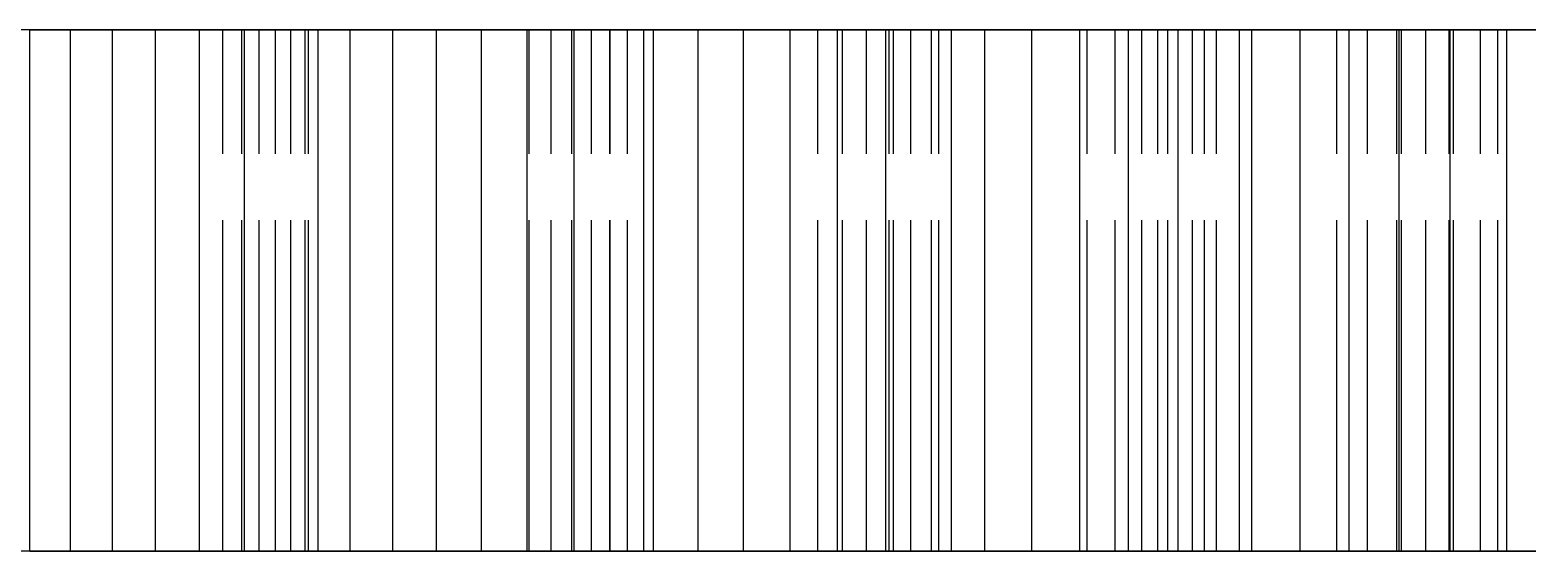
# Model space of a CAD drawing. Header units: millimetres. Extents: x -25 to 154, y -46 to 51.
# Drawn here: x 13.27 to 19.02, y 47.99 to 49.99 of the extents above; entities that cross this region are included whole.
import ezdxf

# ---------------------------------------------------------------- set-up
doc = ezdxf.new("R2010")
doc.units = ezdxf.units.MM
doc.linetypes.add('DASHED', pattern=[1.524, 1.27, -0.254])
doc.layers.add('HIDDEN', color=8, linetype='DASHED')
doc.layers.add('VISIBLE', color=7, linetype='CONTINUOUS')

msp = doc.modelspace()

# ---------------------------------------------------------------- linework, layer by layer
at = {"layer": 'HIDDEN'}
for points in [[(13.27013, 49.99183), (13.42654, 49.99183)], [(13.42654, 49.99183), (13.58743, 49.99183)], [(13.42654, 47.99183), (13.42654, 49.99183)], [(13.58743, 49.99183), (13.75252, 49.99183)], [(13.58743, 47.99183), (13.58743, 49.99183)], [(13.75252, 49.99183), (13.92159, 49.99183)], [(13.75252, 47.99183), (13.75252, 49.99183)], [(13.92159, 49.99183), (14.09445, 49.99183)], [(13.92159, 47.99183), (13.92159, 49.99183)], [(14.01146, 49.99183), (14.3409, 49.99183)], [(14.08372, 49.99183), (14.01146, 49.99183)], [(14.3409, 49.99183), (14.01146, 49.99183)], [(14.01146, 49.99183), (14.08372, 49.99183)], [(14.01146, 47.99183), (14.01146, 49.99183)], [(14.01146, 47.99183), (14.01146, 49.99183)], [(14.15115, 49.99183), (14.08372, 49.99183)], [(14.08372, 49.99183), (14.15115, 49.99183)], [(14.08372, 47.99183), (14.08372, 49.99183)], [(14.08372, 47.99183), (14.08372, 49.99183)], [(14.09445, 49.99183), (14.37741, 49.99183)], [(14.09445, 47.99183), (14.09445, 49.99183)], [(14.21404, 49.99183), (14.15115, 49.99183)], [(14.15115, 49.99183), (14.21404, 49.99183)], [(14.15115, 47.99183), (14.15115, 49.99183)], [(14.15115, 47.99183), (14.15115, 49.99183)], [(14.2726, 49.99183), (14.21404, 49.99183)], [(14.21404, 49.99183), (14.2726, 49.99183)], [(14.21404, 47.99183), (14.21404, 49.99183)], [(14.21404, 47.99183), (14.21404, 49.99183)], [(14.32702, 49.99183), (14.2726, 49.99183)], [(14.2726, 49.99183), (14.32702, 49.99183)], [(14.2726, 47.99183), (14.2726, 49.99183)], [(14.2726, 47.99183), (14.2726, 49.99183)], [(14.37741, 49.99183), (14.32702, 49.99183)], [(14.32702, 49.99183), (14.37741, 49.99183)], [(14.32702, 47.99183), (14.32702, 49.99183)], [(14.32702, 47.99183), (14.32702, 49.99183)], [(14.3409, 49.99183), (14.50035, 49.99183)], [(14.37741, 49.99183), (14.3409, 49.99183)], [(14.3409, 47.99183), (14.3409, 49.99183)], [(14.3409, 47.99183), (14.3409, 49.99183)], [(14.37741, 47.99183), (14.37741, 49.99183)], [(14.50035, 49.99183), (14.66437, 49.99183)], [(14.50035, 47.99183), (14.50035, 49.99183)], [(14.66437, 49.99183), (14.83263, 49.99183)], [(14.66437, 47.99183), (14.66437, 49.99183)], [(14.83263, 49.99183), (15.00487, 49.99183)], [(14.83263, 47.99183), (14.83263, 49.99183)], [(15.00487, 49.99183), (15.18087, 49.99183)], [(15.00487, 47.99183), (15.00487, 49.99183)], [(15.18087, 49.99183), (15.36045, 49.99183)], [(15.18087, 47.99183), (15.18087, 49.99183)], [(15.18789, 49.99183), (15.49922, 49.99183)], [(15.27209, 49.99183), (15.18789, 49.99183)], [(15.49922, 49.99183), (15.18789, 49.99183)], [(15.18789, 49.99183), (15.27209, 49.99183)], [(15.18789, 47.99183), (15.18789, 49.99183)], [(15.18789, 47.99183), (15.18789, 49.99183)], [(15.3517, 49.99183), (15.27209, 49.99183)], [(15.27209, 49.99183), (15.3517, 49.99183)], [(15.27209, 47.99183), (15.27209, 49.99183)], [(15.27209, 47.99183), (15.27209, 49.99183)], [(15.427, 49.99183), (15.3517, 49.99183)], [(15.3517, 49.99183), (15.427, 49.99183)], [(15.3517, 47.99183), (15.3517, 49.99183)], [(15.3517, 47.99183), (15.3517, 49.99183)], [(15.36045, 49.99183), (15.62885, 49.99183)], [(15.36045, 47.99183), (15.36045, 49.99183)], [(15.4982, 49.99183), (15.427, 49.99183)], [(15.427, 49.99183), (15.4982, 49.99183)], [(15.427, 47.99183), (15.427, 49.99183)], [(15.427, 47.99183), (15.427, 49.99183)], [(15.56544, 49.99183), (15.4982, 49.99183)], [(15.4982, 49.99183), (15.56544, 49.99183)], [(15.4982, 47.99183), (15.4982, 49.99183)], [(15.4982, 47.99183), (15.4982, 49.99183)], [(15.49922, 49.99183), (15.66581, 49.99183)], [(15.62885, 49.99183), (15.49922, 49.99183)], [(15.49922, 47.99183), (15.49922, 49.99183)], [(15.49922, 47.99183), (15.49922, 49.99183)], [(15.62885, 49.99183), (15.56544, 49.99183)], [(15.56544, 49.99183), (15.62885, 49.99183)], [(15.56544, 47.99183), (15.56544, 49.99183)], [(15.56544, 47.99183), (15.56544, 49.99183)], [(15.62885, 47.99183), (15.62885, 49.99183)], [(15.66581, 49.99183), (15.83671, 49.99183)], [(15.66581, 47.99183), (15.66581, 49.99183)], [(15.83671, 49.99183), (16.01159, 49.99183)], [(15.83671, 47.99183), (15.83671, 49.99183)], [(16.01159, 49.99183), (16.1902, 49.99183)], [(16.01159, 47.99183), (16.01159, 49.99183)], [(16.1902, 49.99183), (16.37235, 49.99183)], [(16.1902, 47.99183), (16.1902, 49.99183)], [(16.29649, 49.99183), (16.58831, 49.99183)], [(16.39224, 49.99183), (16.29649, 49.99183)], [(16.58831, 49.99183), (16.29649, 49.99183)], [(16.29649, 49.99183), (16.39224, 49.99183)], [(16.29649, 47.99183), (16.29649, 49.99183)], [(16.29649, 47.99183), (16.29649, 49.99183)], [(16.37235, 49.99183), (16.55785, 49.99183)], [(16.37235, 47.99183), (16.37235, 49.99183)], [(16.48368, 49.99183), (16.39224, 49.99183)], [(16.39224, 49.99183), (16.48368, 49.99183)], [(16.39224, 47.99183), (16.39224, 49.99183)], [(16.39224, 47.99183), (16.39224, 49.99183)], [(16.57106, 49.99183), (16.48368, 49.99183)], [(16.48368, 49.99183), (16.57106, 49.99183)], [(16.48368, 47.99183), (16.48368, 49.99183)], [(16.48368, 47.99183), (16.48368, 49.99183)], [(16.55785, 49.99183), (16.81049, 49.99183)], [(16.55785, 47.99183), (16.55785, 49.99183)], [(16.65457, 49.99183), (16.57106, 49.99183)], [(16.57106, 49.99183), (16.65457, 49.99183)], [(16.57106, 47.99183), (16.57106, 49.99183)], [(16.57106, 47.99183), (16.57106, 49.99183)], [(16.58831, 49.99183), (16.7613, 49.99183)], [(16.7613, 49.99183), (16.58831, 49.99183)], [(16.58831, 47.99183), (16.58831, 49.99183)], [(16.58831, 47.99183), (16.58831, 49.99183)], [(16.73434, 49.99183), (16.65457, 49.99183)], [(16.65457, 49.99183), (16.73434, 49.99183)], [(16.65457, 47.99183), (16.65457, 49.99183)], [(16.65457, 47.99183), (16.65457, 49.99183)], [(16.81049, 49.99183), (16.73434, 49.99183)], [(16.73434, 49.99183), (16.81049, 49.99183)], [(16.73434, 47.99183), (16.73434, 49.99183)], [(16.73434, 47.99183), (16.73434, 49.99183)], [(16.7613, 49.99183), (16.93831, 49.99183)], [(16.81049, 49.99183), (16.7613, 49.99183)], [(16.7613, 47.99183), (16.7613, 49.99183)], [(16.7613, 47.99183), (16.7613, 49.99183)], [(16.81049, 47.99183), (16.81049, 49.99183)], [(16.93831, 49.99183), (17.11903, 49.99183)], [(16.93831, 47.99183), (16.93831, 49.99183)], [(17.11903, 49.99183), (17.30323, 49.99183)], [(17.11903, 47.99183), (17.11903, 49.99183)], [(17.30323, 49.99183), (17.4907, 49.99183)], [(17.30323, 47.99183), (17.30323, 49.99183)], [(17.3323, 49.99183), (17.60332, 49.99183)], [(17.43919, 49.99183), (17.3323, 49.99183)], [(17.60332, 49.99183), (17.3323, 49.99183)], [(17.3323, 49.99183), (17.43919, 49.99183)], [(17.3323, 47.99183), (17.3323, 49.99183)], [(17.3323, 47.99183), (17.3323, 49.99183)], [(17.54205, 49.99183), (17.43919, 49.99183)], [(17.43919, 49.99183), (17.54205, 49.99183)], [(17.43919, 47.99183), (17.43919, 49.99183)], [(17.43919, 47.99183), (17.43919, 49.99183)], [(17.4907, 49.99183), (17.68129, 49.99183)], [(17.4907, 47.99183), (17.4907, 49.99183)], [(17.64112, 49.99183), (17.54205, 49.99183)], [(17.54205, 49.99183), (17.64112, 49.99183)], [(17.54205, 47.99183), (17.54205, 49.99183)], [(17.54205, 47.99183), (17.54205, 49.99183)], [(17.60332, 49.99183), (17.78194, 49.99183)], [(17.78194, 49.99183), (17.60332, 49.99183)], [(17.60332, 47.99183), (17.60332, 49.99183)], [(17.60332, 47.99183), (17.60332, 49.99183)], [(17.73656, 49.99183), (17.64112, 49.99183)], [(17.64112, 49.99183), (17.73656, 49.99183)], [(17.64112, 47.99183), (17.64112, 49.99183)], [(17.64112, 47.99183), (17.64112, 49.99183)], [(17.68129, 49.99183), (17.91705, 49.99183)], [(17.68129, 47.99183), (17.68129, 49.99183)], [(17.82851, 49.99183), (17.73656, 49.99183)], [(17.73656, 49.99183), (17.82851, 49.99183)], [(17.73656, 47.99183), (17.73656, 49.99183)], [(17.73656, 47.99183), (17.73656, 49.99183)], [(17.78194, 49.99183), (17.96426, 49.99183)], [(17.91705, 49.99183), (17.78194, 49.99183)], [(17.78194, 47.99183), (17.78194, 49.99183)], [(17.78194, 47.99183), (17.78194, 49.99183)], [(17.91705, 49.99183), (17.82851, 49.99183)], [(17.82851, 49.99183), (17.91705, 49.99183)], [(17.82851, 47.99183), (17.82851, 49.99183)], [(17.82851, 47.99183), (17.82851, 49.99183)], [(17.91705, 47.99183), (17.91705, 49.99183)], [(17.96426, 49.99183), (18.15002, 49.99183)], [(17.96426, 47.99183), (17.96426, 49.99183)], [(18.15002, 49.99183), (18.33897, 49.99183)], [(18.15002, 47.99183), (18.15002, 49.99183)], [(18.2907, 49.99183), (18.5397, 49.99183)], [(18.40825, 49.99183), (18.2907, 49.99183)], [(18.5397, 49.99183), (18.2907, 49.99183)], [(18.2907, 49.99183), (18.40825, 49.99183)], [(18.2907, 47.99183), (18.2907, 49.99183)], [(18.2907, 47.99183), (18.2907, 49.99183)], [(18.33897, 49.99183), (18.53094, 49.99183)], [(18.33897, 47.99183), (18.33897, 49.99183)], [(18.52207, 49.99183), (18.40825, 49.99183)], [(18.40825, 49.99183), (18.52207, 49.99183)], [(18.40825, 47.99183), (18.40825, 49.99183)], [(18.40825, 47.99183), (18.40825, 49.99183)], [(18.63238, 49.99183), (18.52207, 49.99183)], [(18.52207, 49.99183), (18.63238, 49.99183)], [(18.52207, 47.99183), (18.52207, 49.99183)], [(18.52207, 47.99183), (18.52207, 49.99183)], [(18.53094, 49.99183), (18.72577, 49.99183)], [(18.53094, 47.99183), (18.53094, 49.99183)], [(18.5397, 49.99183), (18.72315, 49.99183)], [(18.72315, 49.99183), (18.5397, 49.99183)], [(18.5397, 47.99183), (18.5397, 49.99183)], [(18.5397, 47.99183), (18.5397, 49.99183)], [(18.73933, 49.99183), (18.63238, 49.99183)], [(18.63238, 49.99183), (18.73933, 49.99183)], [(18.63238, 47.99183), (18.63238, 49.99183)], [(18.63238, 47.99183), (18.63238, 49.99183)], [(18.72315, 49.99183), (18.90999, 49.99183)], [(18.90999, 49.99183), (18.72315, 49.99183)], [(18.72315, 47.99183), (18.72315, 49.99183)], [(18.72315, 47.99183), (18.72315, 49.99183)], [(18.72577, 49.99183), (18.94359, 49.99183)], [(18.72577, 47.99183), (18.72577, 49.99183)], [(18.84304, 49.99183), (18.73933, 49.99183)], [(18.73933, 49.99183), (18.84304, 49.99183)], [(18.73933, 47.99183), (18.73933, 49.99183)], [(18.73933, 47.99183), (18.73933, 49.99183)], [(18.94359, 49.99183), (18.84304, 49.99183)], [(18.84304, 49.99183), (18.94359, 49.99183)], [(18.84304, 47.99183), (18.84304, 49.99183)], [(18.84304, 47.99183), (18.84304, 49.99183)], [(18.90999, 49.99183), (19.09994, 49.99183)], [(18.94359, 49.99183), (18.90999, 49.99183)], [(18.90999, 47.99183), (18.90999, 49.99183)], [(18.90999, 47.99183), (18.90999, 49.99183)], [(18.94359, 47.99183), (18.94359, 49.99183)], [(13.27013, 47.99183), (13.42654, 47.99183)], [(13.42654, 47.99183), (13.58743, 47.99183)], [(13.58743, 47.99183), (13.75252, 47.99183)], [(13.75252, 47.99183), (13.92159, 47.99183)], [(13.92159, 47.99183), (14.09445, 47.99183)], [(14.01146, 47.99183), (14.3409, 47.99183)], [(14.08372, 47.99183), (14.01146, 47.99183)], [(14.3409, 47.99183), (14.01146, 47.99183)], [(14.01146, 47.99183), (14.08372, 47.99183)], [(14.15115, 47.99183), (14.08372, 47.99183)], [(14.08372, 47.99183), (14.15115, 47.99183)], [(14.09445, 47.99183), (14.37741, 47.99183)], [(14.21404, 47.99183), (14.15115, 47.99183)], [(14.15115, 47.99183), (14.21404, 47.99183)], [(14.2726, 47.99183), (14.21404, 47.99183)], [(14.21404, 47.99183), (14.2726, 47.99183)], [(14.32702, 47.99183), (14.2726, 47.99183)], [(14.2726, 47.99183), (14.32702, 47.99183)], [(14.37741, 47.99183), (14.32702, 47.99183)], [(14.32702, 47.99183), (14.37741, 47.99183)], [(14.3409, 47.99183), (14.50035, 47.99183)], [(14.37741, 47.99183), (14.3409, 47.99183)], [(14.50035, 47.99183), (14.66437, 47.99183)], [(14.66437, 47.99183), (14.83263, 47.99183)], [(14.83263, 47.99183), (15.00487, 47.99183)], [(15.00487, 47.99183), (15.18087, 47.99183)], [(15.18087, 47.99183), (15.36045, 47.99183)], [(15.18789, 47.99183), (15.49922, 47.99183)], [(15.27209, 47.99183), (15.18789, 47.99183)], [(15.49922, 47.99183), (15.18789, 47.99183)], [(15.18789, 47.99183), (15.27209, 47.99183)], [(15.3517, 47.99183), (15.27209, 47.99183)], [(15.27209, 47.99183), (15.3517, 47.99183)], [(15.427, 47.99183), (15.3517, 47.99183)], [(15.3517, 47.99183), (15.427, 47.99183)], [(15.36045, 47.99183), (15.62885, 47.99183)], [(15.4982, 47.99183), (15.427, 47.99183)], [(15.427, 47.99183), (15.4982, 47.99183)], [(15.56544, 47.99183), (15.4982, 47.99183)], [(15.4982, 47.99183), (15.56544, 47.99183)], [(15.49922, 47.99183), (15.66581, 47.99183)], [(15.62885, 47.99183), (15.49922, 47.99183)], [(15.62885, 47.99183), (15.56544, 47.99183)], [(15.56544, 47.99183), (15.62885, 47.99183)], [(15.66581, 47.99183), (15.83671, 47.99183)], [(15.83671, 47.99183), (16.01159, 47.99183)], [(16.01159, 47.99183), (16.1902, 47.99183)], [(16.1902, 47.99183), (16.37235, 47.99183)], [(16.29649, 47.99183), (16.58831, 47.99183)], [(16.39224, 47.99183), (16.29649, 47.99183)], [(16.58831, 47.99183), (16.29649, 47.99183)], [(16.29649, 47.99183), (16.39224, 47.99183)], [(16.37235, 47.99183), (16.55785, 47.99183)], [(16.48368, 47.99183), (16.39224, 47.99183)], [(16.39224, 47.99183), (16.48368, 47.99183)], [(16.57106, 47.99183), (16.48368, 47.99183)], [(16.48368, 47.99183), (16.57106, 47.99183)], [(16.55785, 47.99183), (16.81049, 47.99183)], [(16.65457, 47.99183), (16.57106, 47.99183)], [(16.57106, 47.99183), (16.65457, 47.99183)], [(16.58831, 47.99183), (16.7613, 47.99183)], [(16.7613, 47.99183), (16.58831, 47.99183)], [(16.73434, 47.99183), (16.65457, 47.99183)], [(16.65457, 47.99183), (16.73434, 47.99183)], [(16.81049, 47.99183), (16.73434, 47.99183)], [(16.73434, 47.99183), (16.81049, 47.99183)], [(16.7613, 47.99183), (16.93831, 47.99183)], [(16.81049, 47.99183), (16.7613, 47.99183)], [(16.93831, 47.99183), (17.11903, 47.99183)], [(17.11903, 47.99183), (17.30323, 47.99183)], [(17.30323, 47.99183), (17.4907, 47.99183)], [(17.3323, 47.99183), (17.60332, 47.99183)], [(17.43919, 47.99183), (17.3323, 47.99183)], [(17.60332, 47.99183), (17.3323, 47.99183)], [(17.3323, 47.99183), (17.43919, 47.99183)], [(17.54205, 47.99183), (17.43919, 47.99183)], [(17.43919, 47.99183), (17.54205, 47.99183)], [(17.4907, 47.99183), (17.68129, 47.99183)], [(17.64112, 47.99183), (17.54205, 47.99183)], [(17.54205, 47.99183), (17.64112, 47.99183)], [(17.60332, 47.99183), (17.78194, 47.99183)], [(17.78194, 47.99183), (17.60332, 47.99183)], [(17.73656, 47.99183), (17.64112, 47.99183)], [(17.64112, 47.99183), (17.73656, 47.99183)], [(17.68129, 47.99183), (17.91705, 47.99183)], [(17.82851, 47.99183), (17.73656, 47.99183)], [(17.73656, 47.99183), (17.82851, 47.99183)], [(17.78194, 47.99183), (17.96426, 47.99183)], [(17.91705, 47.99183), (17.78194, 47.99183)], [(17.91705, 47.99183), (17.82851, 47.99183)], [(17.82851, 47.99183), (17.91705, 47.99183)], [(17.96426, 47.99183), (18.15002, 47.99183)], [(18.15002, 47.99183), (18.33897, 47.99183)], [(18.2907, 47.99183), (18.5397, 47.99183)], [(18.40825, 47.99183), (18.2907, 47.99183)], [(18.5397, 47.99183), (18.2907, 47.99183)], [(18.2907, 47.99183), (18.40825, 47.99183)], [(18.33897, 47.99183), (18.53094, 47.99183)], [(18.52207, 47.99183), (18.40825, 47.99183)], [(18.40825, 47.99183), (18.52207, 47.99183)], [(18.63238, 47.99183), (18.52207, 47.99183)], [(18.52207, 47.99183), (18.63238, 47.99183)], [(18.53094, 47.99183), (18.72577, 47.99183)], [(18.5397, 47.99183), (18.72315, 47.99183)], [(18.72315, 47.99183), (18.5397, 47.99183)], [(18.73933, 47.99183), (18.63238, 47.99183)], [(18.63238, 47.99183), (18.73933, 47.99183)], [(18.72315, 47.99183), (18.90999, 47.99183)], [(18.90999, 47.99183), (18.72315, 47.99183)], [(18.72577, 47.99183), (18.94359, 47.99183)], [(18.84304, 47.99183), (18.73933, 47.99183)], [(18.73933, 47.99183), (18.84304, 47.99183)], [(18.94359, 47.99183), (18.84304, 47.99183)], [(18.84304, 47.99183), (18.94359, 47.99183)], [(18.90999, 47.99183), (19.09994, 47.99183)], [(18.94359, 47.99183), (18.90999, 47.99183)]]:
    msp.add_lwpolyline(points, dxfattribs=at)
at = {"layer": 'VISIBLE'}
for points in [[(13.27013, 49.99183), (13.11853, 49.99183)], [(13.42654, 49.99183), (13.27013, 49.99183)], [(13.27013, 47.99183), (13.27013, 49.99183)], [(13.58743, 49.99183), (13.42654, 49.99183)], [(13.42654, 47.99183), (13.42654, 49.99183)], [(13.75252, 49.99183), (13.58743, 49.99183)], [(13.58743, 47.99183), (13.58743, 49.99183)], [(13.92159, 49.99183), (13.75252, 49.99183)], [(13.75252, 47.99183), (13.75252, 49.99183)], [(14.09445, 49.99183), (13.92159, 49.99183)], [(13.92159, 47.99183), (13.92159, 49.99183)], [(14.37741, 49.99183), (14.09445, 49.99183)], [(14.09445, 47.99183), (14.09445, 49.99183)], [(14.50035, 49.99183), (14.37741, 49.99183)], [(14.37741, 47.99183), (14.37741, 49.99183)], [(14.66437, 49.99183), (14.50035, 49.99183)], [(14.50035, 47.99183), (14.50035, 49.99183)], [(14.83263, 49.99183), (14.66437, 49.99183)], [(14.66437, 47.99183), (14.66437, 49.99183)], [(15.00487, 49.99183), (14.83263, 49.99183)], [(14.83263, 47.99183), (14.83263, 49.99183)], [(15.18087, 49.99183), (15.00487, 49.99183)], [(15.00487, 47.99183), (15.00487, 49.99183)], [(15.36045, 49.99183), (15.18087, 49.99183)], [(15.18087, 47.99183), (15.18087, 49.99183)], [(15.62885, 49.99183), (15.36045, 49.99183)], [(15.36045, 47.99183), (15.36045, 49.99183)], [(15.66581, 49.99183), (15.62885, 49.99183)], [(15.62885, 47.99183), (15.62885, 49.99183)], [(15.83671, 49.99183), (15.66581, 49.99183)], [(15.66581, 47.99183), (15.66581, 49.99183)], [(16.01159, 49.99183), (15.83671, 49.99183)], [(15.83671, 47.99183), (15.83671, 49.99183)], [(16.1902, 49.99183), (16.01159, 49.99183)], [(16.01159, 47.99183), (16.01159, 49.99183)], [(16.37235, 49.99183), (16.1902, 49.99183)], [(16.1902, 47.99183), (16.1902, 49.99183)], [(16.55785, 49.99183), (16.37235, 49.99183)], [(16.37235, 47.99183), (16.37235, 49.99183)], [(16.81049, 49.99183), (16.55785, 49.99183)], [(16.55785, 47.99183), (16.55785, 49.99183)], [(16.93831, 49.99183), (16.81049, 49.99183)], [(16.81049, 47.99183), (16.81049, 49.99183)], [(17.11903, 49.99183), (16.93831, 49.99183)], [(16.93831, 47.99183), (16.93831, 49.99183)], [(17.30323, 49.99183), (17.11903, 49.99183)], [(17.11903, 47.99183), (17.11903, 49.99183)], [(17.4907, 49.99183), (17.30323, 49.99183)], [(17.30323, 47.99183), (17.30323, 49.99183)], [(17.68129, 49.99183), (17.4907, 49.99183)], [(17.4907, 47.99183), (17.4907, 49.99183)], [(17.91705, 49.99183), (17.68129, 49.99183)], [(17.68129, 47.99183), (17.68129, 49.99183)], [(17.96426, 49.99183), (17.91705, 49.99183)], [(17.91705, 47.99183), (17.91705, 49.99183)], [(18.15002, 49.99183), (17.96426, 49.99183)], [(17.96426, 47.99183), (17.96426, 49.99183)], [(18.33897, 49.99183), (18.15002, 49.99183)], [(18.15002, 47.99183), (18.15002, 49.99183)], [(18.53094, 49.99183), (18.33897, 49.99183)], [(18.33897, 47.99183), (18.33897, 49.99183)], [(18.72577, 49.99183), (18.53094, 49.99183)], [(18.53094, 47.99183), (18.53094, 49.99183)], [(18.94359, 49.99183), (18.72577, 49.99183)], [(18.72577, 47.99183), (18.72577, 49.99183)], [(19.09994, 49.99183), (18.94359, 49.99183)], [(18.94359, 47.99183), (18.94359, 49.99183)], [(13.27013, 47.99183), (13.11853, 47.99183)], [(13.42654, 47.99183), (13.27013, 47.99183)], [(13.58743, 47.99183), (13.42654, 47.99183)], [(13.75252, 47.99183), (13.58743, 47.99183)], [(13.92159, 47.99183), (13.75252, 47.99183)], [(14.09445, 47.99183), (13.92159, 47.99183)], [(14.37741, 47.99183), (14.09445, 47.99183)], [(14.50035, 47.99183), (14.37741, 47.99183)], [(14.66437, 47.99183), (14.50035, 47.99183)], [(14.83263, 47.99183), (14.66437, 47.99183)], [(15.00487, 47.99183), (14.83263, 47.99183)], [(15.18087, 47.99183), (15.00487, 47.99183)], [(15.36045, 47.99183), (15.18087, 47.99183)], [(15.62885, 47.99183), (15.36045, 47.99183)], [(15.66581, 47.99183), (15.62885, 47.99183)], [(15.83671, 47.99183), (15.66581, 47.99183)], [(16.01159, 47.99183), (15.83671, 47.99183)], [(16.1902, 47.99183), (16.01159, 47.99183)], [(16.37235, 47.99183), (16.1902, 47.99183)], [(16.55785, 47.99183), (16.37235, 47.99183)], [(16.81049, 47.99183), (16.55785, 47.99183)], [(16.93831, 47.99183), (16.81049, 47.99183)], [(17.11903, 47.99183), (16.93831, 47.99183)], [(17.30323, 47.99183), (17.11903, 47.99183)], [(17.4907, 47.99183), (17.30323, 47.99183)], [(17.68129, 47.99183), (17.4907, 47.99183)], [(17.91705, 47.99183), (17.68129, 47.99183)], [(17.96426, 47.99183), (17.91705, 47.99183)], [(18.15002, 47.99183), (17.96426, 47.99183)], [(18.33897, 47.99183), (18.15002, 47.99183)], [(18.53094, 47.99183), (18.33897, 47.99183)], [(18.72577, 47.99183), (18.53094, 47.99183)], [(18.94359, 47.99183), (18.72577, 47.99183)], [(19.09994, 47.99183), (18.94359, 47.99183)]]:
    msp.add_lwpolyline(points, dxfattribs=at)

doc.saveas('drawing.dxf')
